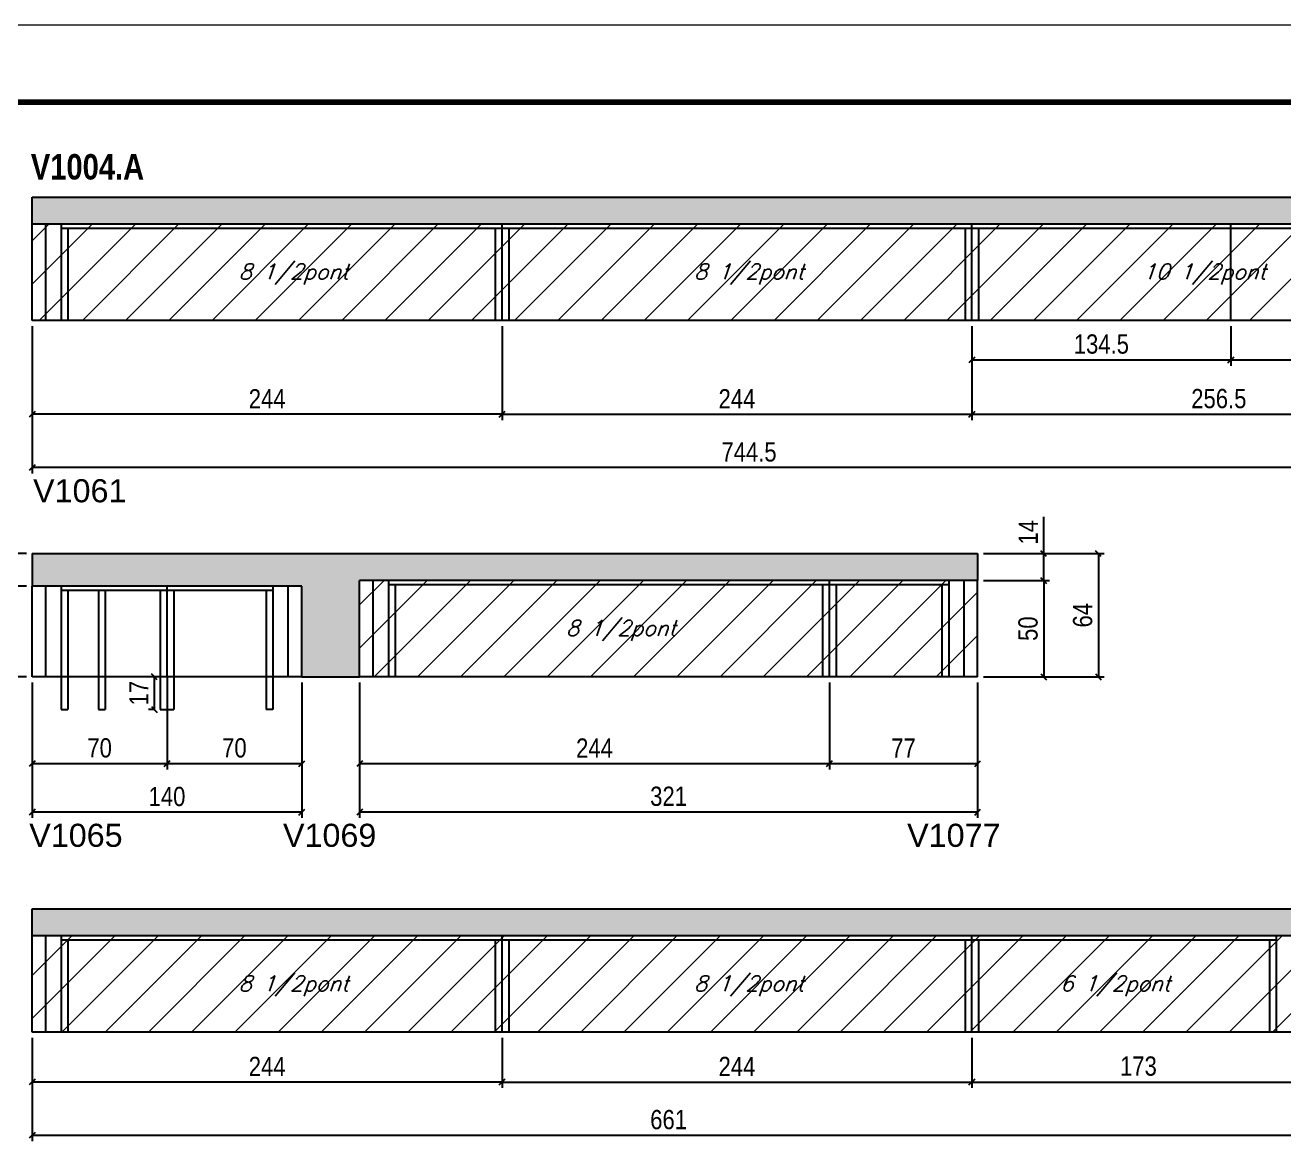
# Model space of a CAD drawing. Extents: x 3309 to 9563, y -2522 to 14608.
# Drawn here: x 6990 to 7644, y 12878 to 13459 of the extents above; entities that cross this region are included whole.
import ezdxf

# ---------------------------------------------------------------- set-up
doc = ezdxf.new("R2010")
doc.units = 0
doc.linetypes.add('DASHED', pattern=[0.75, 0.5, -0.25])
for name, color, linetype in [('5', 5, 'Continuous'), ('COTA', 241, 'Continuous'), ('NOMENCLATURA', 7, 'Continuous'), ('Painéis', 200, 'Continuous'), ('SARR_2.2x7', 40, 'Continuous'), ('SARR_3.5x7', 81, 'Continuous'), ('texto', 7, 'Continuous')]:
    doc.layers.add(name, color=color, linetype=linetype)
for name, color, linetype, lineweight in [('Folhas', 255, 'Continuous', 9), ('Hachura', 251, 'Continuous', 9), ('SARRAFO DE PRESSAO', 251, 'DASHED', 9)]:
    doc.layers.add(name, color=color, linetype=linetype, lineweight=lineweight)
doc.styles.add('COTA TECNICA', font='techl___.ttf', dxfattribs={"height": 10})
doc.styles.add('Romans', font='romans.shx')
doc.styles.get("Standard").update_dxf_attribs({"font": 'arial.ttf'})
doc.styles.add('TECNICA', font='techb___.ttf', dxfattribs={"height": 10})
doc.dimstyles.new('PAINEL', dxfattribs={"dimtxt": 10, "dimasz": 3, "dimexe": 3, "dimexo": 3, "dimgap": 3, "dimtad": 1, "dimdec": 1, "dimzin": 12, "dimdsep": 46, "dimtxsty": 'COTA TECNICA', "dimblk1": 'OBLIQUE', "dimblk2": 'OBLIQUE', "dimsah": 1, "dimcen": 0.9, "dimclrd": 4, "dimclre": 4, "dimclrt": 240, "dimadec": 1, "dimazin": 3, "dimtfac": 1, "dimtdec": 1, "dimtmove": 0, "dimatfit": 3, "dimfxl": 1, "dimtolj": 1, "dimtzin": 12, "dimarcsym": 0})

# ---------------------------------------------------------------- blocks, each defined once
blk = doc.blocks.new('9999999999')
at = {"layer": 'Folhas'}
blk.add_lwpolyline([(98138.98, 34190.21), (99623.98, 34190.21), (99623.98, 35240.21), (98138.98, 35240.21)], close=True, dxfattribs=at)
at = {"layer": 'Folhas', "color": 30, "const_width": 3}
blk.add_lwpolyline([(98213.98, 34230.21), (99583.98, 34230.21), (99583.98, 35200.21), (98213.98, 35200.21)], close=True, dxfattribs=at)
blk = doc.blocks.new('_Oblique')
at = {"color": 0, "linetype": 'ByBlock', "lineweight": -2}
blk.add_line((-0.5, -0.5), (0.5, 0.5), dxfattribs=at)
blk = doc.blocks.new('*D59')
at = {"layer": 'COTA', "color": 4, "linetype": 'ByBlock', "lineweight": -2, "transparency": 16777216}
for p, q in [((6993.69, 13302.9), (6993.69, 13254.09)), ((7237.69, 13302.9), (7237.69, 13254.09)), ((7237.69, 13257.09), (6993.69, 13257.09))]:
    blk.add_line(p, q, dxfattribs=at)
at = {"layer": 'Defpoints', "color": 0, "linetype": 'ByBlock', "transparency": 16777216}
for p in [(6993.69, 13305.9), (7237.69, 13305.9), (6993.69, 13257.09)]:
    blk.add_point(p, dxfattribs=at)
at = {"layer": 'COTA', "color": 4, "linetype": 'ByBlock', "lineweight": -2, "transparency": 16777216, "xscale": 3, "yscale": 3, "zscale": 3, "rotation": 180}
blk.add_blockref('_Oblique', (6993.69, 13257.09), dxfattribs=at)
at = {"layer": 'COTA', "color": 4, "linetype": 'ByBlock', "lineweight": -2, "transparency": 16777216, "xscale": 3, "yscale": 3, "zscale": 3}
blk.add_blockref('_Oblique', (7237.69, 13257.09), dxfattribs=at)
at = {"layer": 'COTA', "color": 240, "linetype": 'ByBlock', "transparency": 16777216, "insert": (7115.69, 13265.16), "char_height": 10, "attachment_point": 5, "style": 'COTA TECNICA'}
blk.add_mtext('\\A1;244', dxfattribs=at)
blk = doc.blocks.new('*D62')
at = {"layer": 'COTA', "color": 4, "linetype": 'ByBlock', "lineweight": -2, "transparency": 16777216}
for p, q in [((6993.69, 13302.9), (6993.69, 13226.38)), ((7738.19, 13302.9), (7738.19, 13226.38)), ((7738.19, 13229.38), (6993.69, 13229.38))]:
    blk.add_line(p, q, dxfattribs=at)
at = {"layer": 'Defpoints', "color": 0, "linetype": 'ByBlock', "transparency": 16777216}
for p in [(6993.69, 13305.9), (7738.19, 13305.9), (6993.69, 13229.38)]:
    blk.add_point(p, dxfattribs=at)
at = {"layer": 'COTA', "color": 4, "linetype": 'ByBlock', "lineweight": -2, "transparency": 16777216, "xscale": 3, "yscale": 3, "zscale": 3, "rotation": 180}
blk.add_blockref('_Oblique', (6993.69, 13229.38), dxfattribs=at)
at = {"layer": 'COTA', "color": 4, "linetype": 'ByBlock', "lineweight": -2, "transparency": 16777216, "xscale": 3, "yscale": 3, "zscale": 3}
blk.add_blockref('_Oblique', (7738.19, 13229.38), dxfattribs=at)
at = {"layer": 'COTA', "color": 240, "linetype": 'ByBlock', "transparency": 16777216, "insert": (7365.94, 13237.49), "char_height": 10, "attachment_point": 5, "style": 'COTA TECNICA'}
blk.add_mtext('\\A1;744.5', dxfattribs=at)
blk = doc.blocks.new('*D60')
at = {"layer": 'COTA', "color": 4, "lineweight": -2, "transparency": 16777216}
for p, q in [((7237.69, 13302.9), (7237.69, 13254.09)), ((7481.69, 13302.9), (7481.69, 13254.09)), ((7237.69, 13257.09), (7481.69, 13257.09))]:
    blk.add_line(p, q, dxfattribs=at)
at = {"layer": 'Defpoints', "color": 0, "transparency": 16777216}
for p in [(7237.69, 13305.9, 0), (7481.69, 13305.9, 0), (7481.69, 13257.09)]:
    blk.add_point(p, dxfattribs=at)
at = {"layer": 'COTA', "color": 4, "lineweight": -2, "transparency": 16777216, "xscale": 3, "yscale": 3, "zscale": 3, "rotation": 180}
blk.add_blockref('_Oblique', (7237.69, 13257.09), dxfattribs=at)
at = {"layer": 'COTA', "color": 4, "lineweight": -2, "transparency": 16777216, "xscale": 3, "yscale": 3, "zscale": 3}
blk.add_blockref('_Oblique', (7481.69, 13257.09), dxfattribs=at)
at = {"layer": 'COTA', "color": 240, "transparency": 16777216, "insert": (7359.69, 13265.16), "char_height": 10, "attachment_point": 5, "style": 'COTA TECNICA'}
blk.add_mtext('\\A1;244', dxfattribs=at)
blk = doc.blocks.new('*D63')
at = {"layer": 'COTA', "color": 4, "lineweight": -2, "transparency": 16777216}
for p, q in [((7481.69, 13302.9), (7481.69, 13254.09)), ((7738.19, 13302.9), (7738.19, 13254.09)), ((7481.69, 13257.09), (7738.19, 13257.09))]:
    blk.add_line(p, q, dxfattribs=at)
at = {"layer": 'Defpoints', "color": 0, "transparency": 16777216}
for p in [(7481.69, 13305.9, 0), (7738.19, 13305.9, 0), (7738.19, 13257.09)]:
    blk.add_point(p, dxfattribs=at)
at = {"layer": 'COTA', "color": 4, "lineweight": -2, "transparency": 16777216, "xscale": 3, "yscale": 3, "zscale": 3, "rotation": 180}
blk.add_blockref('_Oblique', (7481.69, 13257.09), dxfattribs=at)
at = {"layer": 'COTA', "color": 4, "lineweight": -2, "transparency": 16777216, "xscale": 3, "yscale": 3, "zscale": 3}
blk.add_blockref('_Oblique', (7738.19, 13257.09), dxfattribs=at)
at = {"layer": 'COTA', "color": 240, "transparency": 16777216, "insert": (7609.94, 13265.2), "char_height": 10, "attachment_point": 5, "style": 'COTA TECNICA'}
blk.add_mtext('\\A1;256.5', dxfattribs=at)
blk = doc.blocks.new('*D66')
at = {"layer": 'COTA', "color": 4, "lineweight": -2, "transparency": 16777216}
for p, q in [((7481.69, 13302.9), (7481.69, 13282.32)), ((7616.19, 13302.9), (7616.19, 13282.32)), ((7481.69, 13285.32), (7616.19, 13285.32))]:
    blk.add_line(p, q, dxfattribs=at)
at = {"layer": 'Defpoints', "color": 0, "transparency": 16777216}
for p in [(7481.69, 13305.9, 0), (7616.19, 13305.9, 0), (7616.19, 13285.32)]:
    blk.add_point(p, dxfattribs=at)
at = {"layer": 'COTA', "color": 4, "lineweight": -2, "transparency": 16777216, "xscale": 3, "yscale": 3, "zscale": 3, "rotation": 180}
blk.add_blockref('_Oblique', (7481.69, 13285.32), dxfattribs=at)
at = {"layer": 'COTA', "color": 4, "lineweight": -2, "transparency": 16777216, "xscale": 3, "yscale": 3, "zscale": 3}
blk.add_blockref('_Oblique', (7616.19, 13285.32), dxfattribs=at)
at = {"layer": 'COTA', "color": 240, "transparency": 16777216, "insert": (7548.94, 13293.54), "char_height": 10, "attachment_point": 5, "style": 'COTA TECNICA'}
blk.add_mtext('\\A1;134.5', dxfattribs=at)
blk = doc.blocks.new('*D67')
at = {"layer": 'COTA', "color": 4, "lineweight": -2, "transparency": 16777216}
for p, q in [((7616.19, 13302.9), (7616.19, 13282.32)), ((7738.19, 13302.9), (7738.19, 13282.32)), ((7616.19, 13285.32), (7738.19, 13285.32))]:
    blk.add_line(p, q, dxfattribs=at)
at = {"layer": 'Defpoints', "color": 0, "transparency": 16777216}
for p in [(7616.19, 13305.9, 0), (7738.19, 13305.9, 0), (7738.19, 13285.32)]:
    blk.add_point(p, dxfattribs=at)
at = {"layer": 'COTA', "color": 4, "lineweight": -2, "transparency": 16777216, "xscale": 3, "yscale": 3, "zscale": 3, "rotation": 180}
blk.add_blockref('_Oblique', (7616.19, 13285.32), dxfattribs=at)
at = {"layer": 'COTA', "color": 4, "lineweight": -2, "transparency": 16777216, "xscale": 3, "yscale": 3, "zscale": 3}
blk.add_blockref('_Oblique', (7738.19, 13285.32), dxfattribs=at)
at = {"layer": 'COTA', "color": 240, "transparency": 16777216, "insert": (7677.19, 13293.38), "char_height": 10, "attachment_point": 5, "style": 'COTA TECNICA'}
blk.add_mtext('\\A1;122', dxfattribs=at)
blk = doc.blocks.new('*D71')
at = {"layer": 'COTA', "color": 4, "linetype": 'ByBlock', "lineweight": -2, "transparency": 16777216}
for p, q in [((6993.69, 13117.71), (6993.69, 13047.36)), ((7133.69, 13117.71), (7133.69, 13047.36)), ((7133.69, 13050.36), (6993.69, 13050.36))]:
    blk.add_line(p, q, dxfattribs=at)
at = {"layer": 'Defpoints', "color": 0, "linetype": 'ByBlock', "transparency": 16777216}
for p in [(6993.69, 13120.71), (7133.69, 13120.71), (6993.69, 13050.36)]:
    blk.add_point(p, dxfattribs=at)
at = {"layer": 'COTA', "color": 4, "linetype": 'ByBlock', "lineweight": -2, "transparency": 16777216, "xscale": 3, "yscale": 3, "zscale": 3, "rotation": 180}
blk.add_blockref('_Oblique', (6993.69, 13050.36), dxfattribs=at)
at = {"layer": 'COTA', "color": 4, "linetype": 'ByBlock', "lineweight": -2, "transparency": 16777216, "xscale": 3, "yscale": 3, "zscale": 3}
blk.add_blockref('_Oblique', (7133.69, 13050.36), dxfattribs=at)
at = {"layer": 'COTA', "color": 240, "linetype": 'ByBlock', "transparency": 16777216, "insert": (7063.69, 13058.46), "char_height": 10, "attachment_point": 5, "style": 'COTA TECNICA'}
blk.add_mtext('\\A1;140', dxfattribs=at)
blk = doc.blocks.new('*D72')
at = {"layer": 'COTA', "color": 4, "lineweight": -2, "transparency": 16777216}
for p, q in [((6993.69, 13117.71), (6993.69, 13072.61)), ((7063.69, 13117.71), (7063.69, 13072.61)), ((6993.69, 13075.61), (7063.69, 13075.61))]:
    blk.add_line(p, q, dxfattribs=at)
at = {"layer": 'Defpoints', "color": 0, "transparency": 16777216}
for p in [(6993.69, 13120.71), (7063.69, 13120.71), (7063.69, 13075.61)]:
    blk.add_point(p, dxfattribs=at)
at = {"layer": 'COTA', "color": 4, "lineweight": -2, "transparency": 16777216, "xscale": 3, "yscale": 3, "zscale": 3, "rotation": 180}
blk.add_blockref('_Oblique', (6993.69, 13075.61), dxfattribs=at)
at = {"layer": 'COTA', "color": 4, "lineweight": -2, "transparency": 16777216, "xscale": 3, "yscale": 3, "zscale": 3}
blk.add_blockref('_Oblique', (7063.69, 13075.61), dxfattribs=at)
at = {"layer": 'COTA', "color": 240, "transparency": 16777216, "insert": (7028.69, 13083.71), "char_height": 10, "attachment_point": 5, "style": 'COTA TECNICA'}
blk.add_mtext('\\A1;70', dxfattribs=at)
blk = doc.blocks.new('*D73')
at = {"layer": 'COTA', "color": 4, "lineweight": -2, "transparency": 16777216}
for p, q in [((7063.69, 13117.71), (7063.69, 13072.61)), ((7133.69, 13117.71), (7133.69, 13072.61)), ((7063.69, 13075.61), (7133.69, 13075.61))]:
    blk.add_line(p, q, dxfattribs=at)
at = {"layer": 'Defpoints', "color": 0, "transparency": 16777216}
for p in [(7063.69, 13120.71), (7133.69, 13120.71), (7133.69, 13075.61)]:
    blk.add_point(p, dxfattribs=at)
at = {"layer": 'COTA', "color": 4, "lineweight": -2, "transparency": 16777216, "xscale": 3, "yscale": 3, "zscale": 3, "rotation": 180}
blk.add_blockref('_Oblique', (7063.69, 13075.61), dxfattribs=at)
at = {"layer": 'COTA', "color": 4, "lineweight": -2, "transparency": 16777216, "xscale": 3, "yscale": 3, "zscale": 3}
blk.add_blockref('_Oblique', (7133.69, 13075.61), dxfattribs=at)
at = {"layer": 'COTA', "color": 240, "transparency": 16777216, "insert": (7098.69, 13083.71), "char_height": 10, "attachment_point": 5, "style": 'COTA TECNICA'}
blk.add_mtext('\\A1;70', dxfattribs=at)
blk = doc.blocks.new('*D74')
at = {"layer": 'COTA', "color": 4, "linetype": 'ByBlock', "lineweight": -2, "transparency": 16777216}
for p, q in [((7163.69, 13117.71), (7163.69, 13047.36)), ((7484.65, 13117.71), (7484.65, 13047.36)), ((7484.65, 13050.36), (7163.69, 13050.36))]:
    blk.add_line(p, q, dxfattribs=at)
at = {"layer": 'Defpoints', "color": 0, "linetype": 'ByBlock', "transparency": 16777216}
for p in [(7163.69, 13120.71), (7484.65, 13120.71), (7163.69, 13050.36)]:
    blk.add_point(p, dxfattribs=at)
at = {"layer": 'COTA', "color": 4, "linetype": 'ByBlock', "lineweight": -2, "transparency": 16777216, "xscale": 3, "yscale": 3, "zscale": 3, "rotation": 180}
blk.add_blockref('_Oblique', (7163.69, 13050.36), dxfattribs=at)
at = {"layer": 'COTA', "color": 4, "linetype": 'ByBlock', "lineweight": -2, "transparency": 16777216, "xscale": 3, "yscale": 3, "zscale": 3}
blk.add_blockref('_Oblique', (7484.65, 13050.36), dxfattribs=at)
at = {"layer": 'COTA', "color": 240, "linetype": 'ByBlock', "transparency": 16777216, "insert": (7324.17, 13058.58), "char_height": 10, "attachment_point": 5, "style": 'COTA TECNICA'}
blk.add_mtext('\\A1;321', dxfattribs=at)
blk = doc.blocks.new('*D75')
at = {"layer": 'COTA', "color": 4, "lineweight": -2, "transparency": 16777216}
for p, q in [((7163.69, 13117.71), (7163.69, 13072.61)), ((7407.69, 13117.71), (7407.69, 13072.61)), ((7163.69, 13075.61), (7407.69, 13075.61))]:
    blk.add_line(p, q, dxfattribs=at)
at = {"layer": 'Defpoints', "color": 0, "transparency": 16777216}
for p in [(7163.69, 13120.71), (7407.69, 13120.71), (7407.69, 13075.61)]:
    blk.add_point(p, dxfattribs=at)
at = {"layer": 'COTA', "color": 4, "lineweight": -2, "transparency": 16777216, "xscale": 3, "yscale": 3, "zscale": 3, "rotation": 180}
blk.add_blockref('_Oblique', (7163.69, 13075.61), dxfattribs=at)
at = {"layer": 'COTA', "color": 4, "lineweight": -2, "transparency": 16777216, "xscale": 3, "yscale": 3, "zscale": 3}
blk.add_blockref('_Oblique', (7407.69, 13075.61), dxfattribs=at)
at = {"layer": 'COTA', "color": 240, "transparency": 16777216, "insert": (7285.69, 13083.68), "char_height": 10, "attachment_point": 5, "style": 'COTA TECNICA'}
blk.add_mtext('\\A1;244', dxfattribs=at)
blk = doc.blocks.new('*D76')
at = {"layer": 'COTA', "color": 4, "lineweight": -2, "transparency": 16777216}
for p, q in [((7407.69, 13117.71), (7407.69, 13072.61)), ((7484.65, 13117.71), (7484.65, 13072.61)), ((7407.69, 13075.61), (7484.65, 13075.61))]:
    blk.add_line(p, q, dxfattribs=at)
at = {"layer": 'Defpoints', "color": 0, "transparency": 16777216}
for p in [(7407.69, 13120.71), (7484.65, 13120.71), (7484.65, 13075.61)]:
    blk.add_point(p, dxfattribs=at)
at = {"layer": 'COTA', "color": 4, "lineweight": -2, "transparency": 16777216, "xscale": 3, "yscale": 3, "zscale": 3, "rotation": 180}
blk.add_blockref('_Oblique', (7407.69, 13075.61), dxfattribs=at)
at = {"layer": 'COTA', "color": 4, "lineweight": -2, "transparency": 16777216, "xscale": 3, "yscale": 3, "zscale": 3}
blk.add_blockref('_Oblique', (7484.65, 13075.61), dxfattribs=at)
at = {"layer": 'COTA', "color": 240, "transparency": 16777216, "insert": (7446.17, 13083.68), "char_height": 10, "attachment_point": 5, "style": 'COTA TECNICA'}
blk.add_mtext('\\A1;77', dxfattribs=at)
blk = doc.blocks.new('*D68')
at = {"layer": 'COTA', "color": 4, "lineweight": -2, "transparency": 16777216}
for p, q in [((7487.65, 13184.71), (7550.37, 13184.71)), ((7547.37, 13184.71), (7547.37, 13120.71)), ((7487.65, 13120.71), (7550.37, 13120.71))]:
    blk.add_line(p, q, dxfattribs=at)
at = {"layer": 'Defpoints', "color": 0, "transparency": 16777216}
for p in [(7484.65, 13184.71, 0), (7484.65, 13120.71, 0), (7547.37, 13120.71)]:
    blk.add_point(p, dxfattribs=at)
at = {"layer": 'COTA', "color": 4, "lineweight": -2, "transparency": 16777216, "xscale": 3, "yscale": 3, "zscale": 3}
for p, rotation in [((7547.37, 13184.71), 90), ((7547.37, 13120.71), 270)]:
    blk.add_blockref('_Oblique', p, dxfattribs=dict(at, rotation=rotation))
at = {"layer": 'COTA', "color": 240, "transparency": 16777216, "insert": (7539.27, 13152.71), "char_height": 10, "attachment_point": 5, "rotation": 90, "style": 'COTA TECNICA'}
blk.add_mtext('\\A1;64', dxfattribs=at)
blk = doc.blocks.new('*D69')
at = {"layer": 'COTA', "color": 4, "lineweight": -2, "transparency": 16777216}
for p, q in [((7487.65, 13170.71), (7522.01, 13170.71)), ((7519.01, 13170.71), (7519.01, 13120.71)), ((7487.65, 13120.71), (7522.01, 13120.71))]:
    blk.add_line(p, q, dxfattribs=at)
at = {"layer": 'Defpoints', "color": 0, "transparency": 16777216}
for p in [(7484.65, 13170.71, 0), (7484.65, 13120.71, 0), (7519.01, 13120.71)]:
    blk.add_point(p, dxfattribs=at)
at = {"layer": 'COTA', "color": 4, "lineweight": -2, "transparency": 16777216, "xscale": 3, "yscale": 3, "zscale": 3}
for p, rotation in [((7519.01, 13170.71), 90), ((7519.01, 13120.71), 270)]:
    blk.add_blockref('_Oblique', p, dxfattribs=dict(at, rotation=rotation))
at = {"layer": 'COTA', "color": 240, "transparency": 16777216, "insert": (7510.9, 13145.71), "char_height": 10, "attachment_point": 5, "rotation": 90, "style": 'COTA TECNICA'}
blk.add_mtext('\\A1;50', dxfattribs=at)
blk = doc.blocks.new('*D70')
at = {"layer": 'COTA', "color": 4, "lineweight": -2, "transparency": 16777216}
for p, q in [((7519.01, 13184.71), (7519.01, 13203.83)), ((7487.65, 13184.71), (7522.01, 13184.71)), ((7519.01, 13170.71), (7519.01, 13184.71)), ((7487.65, 13170.71), (7522.01, 13170.71))]:
    blk.add_line(p, q, dxfattribs=at)
at = {"layer": 'Defpoints', "color": 0, "transparency": 16777216}
for p in [(7484.65, 13184.71, 0), (7519.01, 13184.71), (7484.65, 13170.71, 0)]:
    blk.add_point(p, dxfattribs=at)
at = {"layer": 'COTA', "color": 4, "lineweight": -2, "transparency": 16777216, "xscale": 3, "yscale": 3, "zscale": 3}
for p, rotation in [((7519.01, 13184.71), 90), ((7519.01, 13170.71), 270)]:
    blk.add_blockref('_Oblique', p, dxfattribs=dict(at, rotation=rotation))
at = {"layer": 'COTA', "color": 240, "transparency": 16777216, "insert": (7510.94, 13195.77), "char_height": 10, "attachment_point": 5, "rotation": 90, "style": 'COTA TECNICA'}
blk.add_mtext('\\A1;14', dxfattribs=at)
blk = doc.blocks.new('*D77')
at = {"layer": 'COTA', "color": 4, "lineweight": -2, "transparency": 16777216}
for p, q in [((6990.69, 13167.71), (6977.95, 13167.71)), ((6980.95, 13167.71), (6980.95, 13120.71)), ((6990.69, 13120.71), (6977.95, 13120.71))]:
    blk.add_line(p, q, dxfattribs=at)
at = {"layer": 'Defpoints', "color": 0, "transparency": 16777216}
for p in [(6993.69, 13167.71, 0), (6980.95, 13120.71), (6993.69, 13120.71, 0)]:
    blk.add_point(p, dxfattribs=at)
at = {"layer": 'COTA', "color": 4, "lineweight": -2, "transparency": 16777216, "xscale": 3, "yscale": 3, "zscale": 3}
for p, rotation in [((6980.95, 13167.71), 90), ((6980.95, 13120.71), 270)]:
    blk.add_blockref('_Oblique', p, dxfattribs=dict(at, rotation=rotation))
at = {"layer": 'COTA', "color": 240, "transparency": 16777216, "insert": (6972.88, 13144.21), "char_height": 10, "attachment_point": 5, "rotation": 90, "style": 'COTA TECNICA'}
blk.add_mtext('\\A1;47', dxfattribs=at)
blk = doc.blocks.new('*D78')
at = {"layer": 'COTA', "color": 4, "lineweight": -2, "transparency": 16777216}
for p, q in [((6990.69, 13184.71), (6977.95, 13184.71)), ((6980.95, 13167.71), (6980.95, 13184.71)), ((6990.69, 13167.71), (6977.95, 13167.71))]:
    blk.add_line(p, q, dxfattribs=at)
at = {"layer": 'Defpoints', "color": 0, "transparency": 16777216}
for p in [(6980.95, 13184.71), (6993.69, 13184.71, 0), (6993.69, 13167.71, 0)]:
    blk.add_point(p, dxfattribs=at)
at = {"layer": 'COTA', "color": 4, "lineweight": -2, "transparency": 16777216, "xscale": 3, "yscale": 3, "zscale": 3}
for p, rotation in [((6980.95, 13184.71), 90), ((6980.95, 13167.71), 270)]:
    blk.add_blockref('_Oblique', p, dxfattribs=dict(at, rotation=rotation))
at = {"layer": 'COTA', "color": 240, "transparency": 16777216, "insert": (6972.88, 13176.21), "char_height": 10, "attachment_point": 5, "rotation": 90, "style": 'COTA TECNICA'}
blk.add_mtext('\\A1;17', dxfattribs=at)
blk = doc.blocks.new('*D79')
at = {"layer": 'COTA', "color": 4, "linetype": 'ByBlock', "lineweight": -2, "transparency": 16777216}
for p, q in [((6993.69, 12933.08), (6993.69, 12907.16)), ((7237.69, 12933.08), (7237.69, 12907.16)), ((7237.69, 12910.16), (6993.69, 12910.16))]:
    blk.add_line(p, q, dxfattribs=at)
at = {"layer": 'Defpoints', "color": 0, "linetype": 'ByBlock', "transparency": 16777216}
for p in [(6993.69, 12936.08), (7237.69, 12936.08), (6993.69, 12910.16)]:
    blk.add_point(p, dxfattribs=at)
at = {"layer": 'COTA', "color": 4, "linetype": 'ByBlock', "lineweight": -2, "transparency": 16777216, "xscale": 3, "yscale": 3, "zscale": 3, "rotation": 180}
blk.add_blockref('_Oblique', (6993.69, 12910.16), dxfattribs=at)
at = {"layer": 'COTA', "color": 4, "linetype": 'ByBlock', "lineweight": -2, "transparency": 16777216, "xscale": 3, "yscale": 3, "zscale": 3}
blk.add_blockref('_Oblique', (7237.69, 12910.16), dxfattribs=at)
at = {"layer": 'COTA', "color": 240, "linetype": 'ByBlock', "transparency": 16777216, "insert": (7115.69, 12918.24), "char_height": 10, "attachment_point": 5, "style": 'COTA TECNICA'}
blk.add_mtext('\\A1;244', dxfattribs=at)
blk = doc.blocks.new('*D82')
at = {"layer": 'COTA', "color": 4, "linetype": 'ByBlock', "lineweight": -2, "transparency": 16777216}
for p, q in [((6993.69, 12933.08), (6993.69, 12879.45)), ((7654.69, 12933.08), (7654.69, 12879.45)), ((7654.69, 12882.45), (6993.69, 12882.45))]:
    blk.add_line(p, q, dxfattribs=at)
at = {"layer": 'Defpoints', "color": 0, "linetype": 'ByBlock', "transparency": 16777216}
for p in [(6993.69, 12936.08), (7654.69, 12936.08), (6993.69, 12882.45)]:
    blk.add_point(p, dxfattribs=at)
at = {"layer": 'COTA', "color": 4, "linetype": 'ByBlock', "lineweight": -2, "transparency": 16777216, "xscale": 3, "yscale": 3, "zscale": 3, "rotation": 180}
blk.add_blockref('_Oblique', (6993.69, 12882.45), dxfattribs=at)
at = {"layer": 'COTA', "color": 4, "linetype": 'ByBlock', "lineweight": -2, "transparency": 16777216, "xscale": 3, "yscale": 3, "zscale": 3}
blk.add_blockref('_Oblique', (7654.69, 12882.45), dxfattribs=at)
at = {"layer": 'COTA', "color": 240, "linetype": 'ByBlock', "transparency": 16777216, "insert": (7324.19, 12890.56), "char_height": 10, "attachment_point": 5, "style": 'COTA TECNICA'}
blk.add_mtext('\\A1;661', dxfattribs=at)
blk = doc.blocks.new('*D80')
at = {"layer": 'COTA', "color": 4, "lineweight": -2, "transparency": 16777216}
for p, q in [((7237.69, 12933.08), (7237.69, 12907.16)), ((7481.69, 12933.08), (7481.69, 12907.16)), ((7237.69, 12910.16), (7481.69, 12910.16))]:
    blk.add_line(p, q, dxfattribs=at)
at = {"layer": 'Defpoints', "color": 0, "transparency": 16777216}
for p in [(7237.69, 12936.08, 0), (7481.69, 12936.08, 0), (7481.69, 12910.16)]:
    blk.add_point(p, dxfattribs=at)
at = {"layer": 'COTA', "color": 4, "lineweight": -2, "transparency": 16777216, "xscale": 3, "yscale": 3, "zscale": 3, "rotation": 180}
blk.add_blockref('_Oblique', (7237.69, 12910.16), dxfattribs=at)
at = {"layer": 'COTA', "color": 4, "lineweight": -2, "transparency": 16777216, "xscale": 3, "yscale": 3, "zscale": 3}
blk.add_blockref('_Oblique', (7481.69, 12910.16), dxfattribs=at)
at = {"layer": 'COTA', "color": 240, "transparency": 16777216, "insert": (7359.69, 12918.24), "char_height": 10, "attachment_point": 5, "style": 'COTA TECNICA'}
blk.add_mtext('\\A1;244', dxfattribs=at)
blk = doc.blocks.new('*D83')
at = {"layer": 'COTA', "color": 4, "lineweight": -2, "transparency": 16777216}
for p, q in [((7481.69, 12933.08), (7481.69, 12907.16)), ((7654.69, 12933.08), (7654.69, 12907.16)), ((7481.69, 12910.16), (7654.69, 12910.16))]:
    blk.add_line(p, q, dxfattribs=at)
at = {"layer": 'Defpoints', "color": 0, "transparency": 16777216}
for p in [(7481.69, 12936.08, 0), (7654.69, 12936.08, 0), (7654.69, 12910.16)]:
    blk.add_point(p, dxfattribs=at)
at = {"layer": 'COTA', "color": 4, "lineweight": -2, "transparency": 16777216, "xscale": 3, "yscale": 3, "zscale": 3, "rotation": 180}
blk.add_blockref('_Oblique', (7481.69, 12910.16), dxfattribs=at)
at = {"layer": 'COTA', "color": 4, "lineweight": -2, "transparency": 16777216, "xscale": 3, "yscale": 3, "zscale": 3}
blk.add_blockref('_Oblique', (7654.69, 12910.16), dxfattribs=at)
at = {"layer": 'COTA', "color": 240, "transparency": 16777216, "insert": (7568.19, 12918.38), "char_height": 10, "attachment_point": 5, "style": 'COTA TECNICA'}
blk.add_mtext('\\A1;173', dxfattribs=at)
blk = doc.blocks.new('*D1401')
at = {"layer": 'COTA', "color": 4, "lineweight": -2, "transparency": 16777216}
for p, q in [((7057.19, 13120.71), (7054.12, 13120.71)), ((7057.12, 13103.71), (7057.12, 13120.71)), ((7057.19, 13103.71), (7054.12, 13103.71))]:
    blk.add_line(p, q, dxfattribs=at)
at = {"layer": 'Defpoints', "color": 0, "transparency": 16777216}
for p in [(7057.12, 13120.71), (7060.19, 13120.71, 0), (7060.19, 13103.71, 0)]:
    blk.add_point(p, dxfattribs=at)
at = {"layer": 'COTA', "color": 4, "lineweight": -2, "transparency": 16777216, "xscale": 3, "yscale": 3, "zscale": 3}
for p, rotation in [((7057.12, 13120.71), 90), ((7057.12, 13103.71), 270)]:
    blk.add_blockref('_Oblique', p, dxfattribs=dict(at, rotation=rotation))
at = {"layer": 'COTA', "color": 240, "transparency": 16777216, "insert": (7049.04, 13112.21), "char_height": 10, "attachment_point": 5, "rotation": 90, "style": 'COTA TECNICA'}
blk.add_mtext('\\A1;17', dxfattribs=at)

msp = doc.modelspace()

# ---------------------------------------------------------------- hatches: boundary and pattern name
at = {"layer": 'COTA'}
h = msp.add_hatch(dxfattribs=at)
h.set_pattern_fill('AR-CONC', color=256, scale=0.03)
h.set_pattern_definition([(50, (66.9506, 93.8925), (5.4655401, -0.4781726), [0.5715, -6.2865]), (355, (66.9506, 93.8925), (-1.0573026, 5.7317054), [0.4572, -5.0292175]), (100.451445, (67.406, 93.8527), (4.4082374, 5.2535326), [0.4857003, -5.3427073]), (46.1842, (66.9506, 95.4165), (8.1323712, -1.2612698), [0.85725, -9.42975]), (96.63556, (67.628, 95.3114), (7.122124, 7.4227837), [0.7285507, -8.0140682]), (351.18415, (66.951, 95.4165), (7.122124, 7.4227837), [0.685799, -7.543792]), (21, (67.7126, 95.0355), (4.5484317, -3.067956), [0.5715, -6.2865]), (326, (67.7126, 95.0355), (1.8540609, 5.525639), [0.4572, -5.0292]), (71.451445, (68.0916, 94.78), (6.4024926, 2.457683), [0.4857003, -5.3426981]), (37.5, (66.9506, 93.8925), (0.0926581, 2.53665117), [0, -4.96824, 0, -5.1054, 0, -5.04825]), (7.5, (66.9506, 93.8925), (2.00458988, 3.00541724), [0, -2.91084, 0, -4.85394, 0, -1.92405]), (327.5, (65.2514, 93.8925), (4.06771786, -0.17186232), [0, -1.905, 0, -5.9436, 0, -7.8867]), (317.5, (64.4894, 93.8925), (4.44387544, 0.7627947), [0, -2.4765, 0, -3.94716, 0, -5.6007])])
h.paths.add_polyline_path([(6993.69, 13369.9), (6993.69, 13355.9), (7738.19, 13355.9), (7738.19, 13369.9)])
h = msp.add_hatch(dxfattribs=at)
h.set_pattern_fill('AR-CONC', color=256, scale=0.03)
h.set_pattern_definition([(50, (1698.3845, 169.4124), (5.46554, -0.4781726), [0.5715, -6.2865]), (355, (1698.3845, 169.4124), (-1.0573026, 5.7317054), [0.4572, -5.0292175]), (100.451445, (1698.84, 169.3725), (4.4082374, 5.2535326), [0.4857003, -5.3427073]), (46.1842, (1698.3845, 170.9364), (8.1323712, -1.2612698), [0.85725, -9.42975]), (96.63556, (1699.062, 170.831), (7.122124, 7.4227837), [0.7285507, -8.0140682]), (351.18415, (1698.3845, 170.936), (7.122124, 7.4227837), [0.685799, -7.543792]), (21, (1699.1465, 170.5554), (4.5484317, -3.067956), [0.5715, -6.2865]), (326, (1699.1465, 170.5554), (1.8540609, 5.525639), [0.4572, -5.0292]), (71.451445, (1699.5256, 170.2997), (6.4024926, 2.457683), [0.4857003, -5.3426981]), (37.5, (1698.3845, 169.4124), (0.0926581, 2.53665117), [0, -4.96824, 0, -5.1054, 0, -5.04825]), (7.5, (1698.3845, 169.4124), (2.0045899, 3.00541724), [0, -2.91084, 0, -4.85394, 0, -1.92405]), (327.5, (1696.6853, 169.4124), (4.06771786, -0.17186232), [0, -1.905, 0, -5.9436, 0, -7.8867]), (317.5, (1695.9233, 169.4124), (4.4438754, 0.7627947), [0, -2.4765, 0, -3.94716, 0, -5.6007])])
h.paths.add_polyline_path([(7163.69, 13170.71), (7484.65, 13170.71), (7484.65, 13184.71), (6993.69, 13184.71), (6993.69, 13167.71), (7133.69, 13167.71), (7133.69, 13120.71), (7163.69, 13120.71)])
h = msp.add_hatch(dxfattribs=at)
h.set_pattern_fill('AR-CONC', color=256, scale=0.03)
h.set_pattern_definition([(50, (66.9506, -275.9285), (5.4655401, -0.4781726), [0.5715, -6.2865]), (355, (66.9506, -275.9285), (-1.0573026, 5.7317054), [0.4572, -5.0292175]), (100.451445, (67.406, -275.9683), (4.4082374, 5.2535326), [0.4857003, -5.3427073]), (46.1842, (66.9506, -274.4045), (8.1323712, -1.2612698), [0.85725, -9.42975]), (96.63556, (67.628, -274.5096), (7.122124, 7.4227837), [0.7285507, -8.0140682]), (351.18415, (66.951, -274.4045), (7.122124, 7.4227837), [0.685799, -7.543792]), (21, (67.7126, -274.7855), (4.5484317, -3.067956), [0.5715, -6.2865]), (326, (67.7126, -274.7855), (1.8540609, 5.525639), [0.4572, -5.0292]), (71.451445, (68.0916, -275.041), (6.4024926, 2.457683), [0.4857003, -5.3426981]), (37.5, (66.9506, -275.9285), (0.0926581, 2.53665117), [0, -4.96824, 0, -5.1054, 0, -5.04825]), (7.5, (66.9506, -275.9285), (2.00458988, 3.00541724), [0, -2.91084, 0, -4.85394, 0, -1.92405]), (327.5, (65.2514, -275.9285), (4.06771786, -0.17186232), [0, -1.905, 0, -5.9436, 0, -7.8867]), (317.5, (64.4894, -275.9285), (4.44387544, 0.7627947), [0, -2.4765, 0, -3.94716, 0, -5.6007])])
h.paths.add_polyline_path([(7654.69, 12986.08), (7654.69, 13000.08), (6993.69, 13000.08), (6993.69, 12986.08)])
at = {"layer": 'Hachura'}
h = msp.add_hatch(dxfattribs=at)
h.set_pattern_fill('ANSI31', color=256, scale=5)
h.paths.add_polyline_path([(7237.69, 13355.9), (6993.69, 13355.9), (6993.69, 13305.9), (7237.69, 13305.9)])
h.paths.add_polyline_path([(7481.69, 13355.9), (7237.69, 13355.9), (7237.69, 13305.9), (7481.69, 13305.9)])
h.paths.add_polyline_path([(7616.19, 13355.9), (7481.69, 13355.9), (7481.69, 13305.9), (7616.19, 13305.9)])
h.paths.add_polyline_path([(7738.19, 13355.9), (7616.19, 13355.9), (7616.19, 13305.9), (7738.19, 13305.9)])
h = msp.add_hatch(dxfattribs=at)
h.set_pattern_fill('ANSI31', color=256, scale=5)
h.paths.add_polyline_path([(7407.69, 13170.71), (7163.69, 13170.71), (7163.69, 13120.71), (7407.69, 13120.71)])
h.paths.add_polyline_path([(7484.65, 13170.71), (7407.69, 13170.71), (7407.69, 13120.71), (7484.65, 13120.71)])
h = msp.add_hatch(dxfattribs=at)
h.set_pattern_fill('ANSI31', color=256, scale=5)
h.paths.add_polyline_path([(7237.69, 12986.08), (6993.69, 12986.08), (6993.69, 12936.08), (7237.69, 12936.08)])
h.paths.add_polyline_path([(7481.69, 12986.08), (7237.69, 12986.08), (7237.69, 12936.08), (7481.69, 12936.08)])
h.paths.add_polyline_path([(7654.69, 12986.08), (7481.69, 12986.08), (7481.69, 12936.08), (7654.69, 12936.08)])

# ---------------------------------------------------------------- linework, layer by layer
at = {"layer": 'COTA'}
for p, q in [((6993.69, 13355.9, 0), (6993.69, 13369.9, 0)), ((6993.69, 13369.9, 0), (7738.19, 13369.9, 0)), ((6993.69, 13184.71, 0), (6993.69, 13167.71, 0)), ((6993.69, 13184.71, 0), (7484.65, 13184.71, 0)), ((7484.65, 13184.71, 0), (7484.65, 13170.71, 0)), ((7063.69, 13120.71, 0), (7063.69, 13103.71, 0)), ((7133.69, 13120.71, 0), (7163.69, 13120.71, 0)), ((7008.69, 13103.71, 0), (7012.19, 13103.71, 0)), ((7028.06, 13103.71, 0), (7031.56, 13103.71, 0)), ((7060.19, 13103.71, 0), (7067.19, 13103.71, 0)), ((7118.69, 13103.71, 0), (7115.19, 13103.71, 0)), ((6993.69, 12986.08, 0), (6993.69, 13000.08, 0)), ((6993.69, 13000.08, 0), (7654.69, 13000.08, 0))]:
    msp.add_line(p, q, dxfattribs=at)
at = {"layer": 'Painéis', "linetype": 'ByBlock'}
for p, q in [((7738.19, 13355.9, 0), (6993.69, 13355.9, 0)), ((6993.69, 13305.9, 0), (6993.69, 13355.9, 0)), ((7237.69, 13305.9, 0), (7237.69, 13355.9, 0)), ((7481.69, 13305.9, 0), (7481.69, 13355.9, 0)), ((7616.19, 13305.9, 0), (7616.19, 13355.9, 0)), ((7738.19, 13305.9, 0), (6993.69, 13305.9, 0)), ((7133.69, 13167.71, 0), (6993.69, 13167.71, 0)), ((6993.69, 13120.71, 0), (6993.69, 13167.71, 0)), ((7063.69, 13120.71, 0), (7063.69, 13167.71, 0)), ((7133.69, 13120.71, 0), (7133.69, 13167.71, 0)), ((7484.65, 13170.71, 0), (7163.69, 13170.71, 0)), ((7163.69, 13120.71, 0), (7163.69, 13170.71, 0)), ((7407.69, 13120.71, 0), (7407.69, 13170.71, 0)), ((7484.65, 13120.71, 0), (7484.65, 13170.71, 0)), ((7133.69, 13120.71, 0), (6993.69, 13120.71, 0)), ((7484.65, 13120.71, 0), (7163.69, 13120.71, 0)), ((7654.69, 12986.08, 0), (6993.69, 12986.08, 0)), ((6993.69, 12936.08, 0), (6993.69, 12986.08, 0)), ((7237.69, 12936.08, 0), (7237.69, 12986.08, 0)), ((7481.69, 12936.08, 0), (7481.69, 12986.08, 0)), ((7654.69, 12936.08, 0), (6993.69, 12936.08, 0))]:
    msp.add_line(p, q, dxfattribs=at)
at = {"layer": 'SARR_2.2x7', "linetype": 'Continuous'}
for p, q in [((7000.69, 13305.9, 0), (7000.69, 13355.9, 0)), ((7237.69, 13353.7, 0), (7008.69, 13353.7, 0)), ((7481.69, 13353.7, 0), (7237.69, 13353.7, 0)), ((7723.19, 13353.7, 0), (7481.69, 13353.7, 0)), ((7000.69, 13120.71, 0), (7000.69, 13167.71, 0)), ((7063.69, 13165.51, 0), (7008.69, 13165.51, 0)), ((7118.69, 13165.51, 0), (7063.69, 13165.51, 0)), ((7126.69, 13120.71, 0), (7126.69, 13167.71, 0)), ((7170.69, 13120.71, 0), (7170.69, 13170.71, 0)), ((7407.69, 13168.51, 0), (7178.69, 13168.51, 0)), ((7469.65, 13168.51, 0), (7407.69, 13168.51, 0)), ((7477.65, 13120.71, 0), (7477.65, 13170.71, 0)), ((7000.69, 12936.08, 0), (7000.69, 12986.08, 0)), ((7237.69, 12983.88, 0), (7008.69, 12983.88, 0)), ((7481.69, 12983.88, 0), (7237.69, 12983.88, 0)), ((7639.69, 12983.88, 0), (7481.69, 12983.88, 0))]:
    msp.add_line(p, q, dxfattribs=at)
at = {"layer": 'SARR_3.5x7'}
for p, q in [((7008.69, 13355.9, 0), (7008.69, 13305.9, 0)), ((7012.19, 13353.7, 0), (7012.19, 13305.9, 0)), ((7234.19, 13353.7, 0), (7234.19, 13305.9, 0)), ((7241.19, 13353.7, 0), (7241.19, 13305.9, 0)), ((7478.19, 13353.7, 0), (7478.19, 13305.9, 0)), ((7485.19, 13353.7, 0), (7485.19, 13305.9, 0)), ((7008.69, 13167.71, 0), (7008.69, 13103.71, 0)), ((7012.19, 13165.51, 0), (7012.19, 13103.71, 0)), ((7028.06, 13165.51, 0), (7028.06, 13103.71, 0)), ((7031.56, 13165.51, 0), (7031.56, 13103.71, 0)), ((7060.19, 13165.51, 0), (7060.19, 13103.71, 0)), ((7067.19, 13165.51, 0), (7067.19, 13103.71, 0)), ((7115.19, 13165.51, 0), (7115.19, 13103.71, 0)), ((7118.69, 13167.71, 0), (7118.69, 13103.71, 0)), ((7178.69, 13170.71, 0), (7178.69, 13120.71, 0)), ((7182.19, 13168.51, 0), (7182.19, 13120.71, 0)), ((7404.19, 13168.51, 0), (7404.19, 13120.71, 0)), ((7411.19, 13168.51, 0), (7411.19, 13120.71, 0)), ((7466.15, 13168.51, 0), (7466.15, 13120.71, 0)), ((7469.65, 13170.71, 0), (7469.65, 13120.71, 0)), ((7008.69, 12986.08, 0), (7008.69, 12936.08, 0)), ((7012.19, 12983.88, 0), (7012.19, 12936.08, 0)), ((7234.19, 12983.88, 0), (7234.19, 12936.08, 0)), ((7241.19, 12983.88, 0), (7241.19, 12936.08, 0)), ((7478.19, 12983.88, 0), (7478.19, 12936.08, 0)), ((7485.19, 12983.88, 0), (7485.19, 12936.08, 0)), ((7636.19, 12983.88, 0), (7636.19, 12936.08, 0)), ((7639.69, 12986.08, 0), (7639.69, 12936.08, 0))]:
    msp.add_line(p, q, dxfattribs=at)

# ---------------------------------------------------------------- block references
at = {"layer": 'SARRAFO DE PRESSAO', "color": 6, "linetype": 'ByBlock'}
msp.add_blockref('9999999999', (-91646.11, -21780.92), dxfattribs=at)

# ---------------------------------------------------------------- texts
at = {"layer": '5', "linetype": 'Continuous'}
for s, rotation, p in [('V1061', 0.00004, (6994.14, 13211.37, 0)), ('V1065', 359.99996, (6992.16, 13032.35, 0)), ('V1069', 359.99996, (7123.93, 13032.35, 0)), ('V1077', 359.99996, (7448.07, 13032.35, 0))]:
    msp.add_text(s, height=12, rotation=rotation, dxfattribs=at).set_placement(p)
at = {"layer": 'NOMENCLATURA', "style": 'TECNICA'}
msp.add_text('V1004.A', height=13.2, dxfattribs=at).set_placement((6992.97, 13379.09, 0))
at = {"layer": 'texto', "color": 2, "char_height": 8, "attachment_point": 5, "style": 'Romans'}
for s, insert in [('{\\Q19;\\C256;8 1/2pont}', (7129.44, 13329.9, 0)), ('{\\Q19;\\C256;8 1/2pont}', (7365.94, 13329.9, 0)), ('{\\Q19;\\C256;10 1/2pont}', (7602.44, 13329.9, 0)), ('{\\Q19;\\C256;8 1/2pont}', (7299.44, 13144.71, 0)), ('{\\Q19;\\C256;8 1/2pont}', (7129.44, 12960.08, 0)), ('{\\Q19;\\C256;8 1/2pont}', (7365.94, 12960.08, 0)), ('{\\Q19;\\C256;6 1/2pont}', (7556.19, 12960.08, 0))]:
    msp.add_mtext(s, dxfattribs=dict(at, insert=insert))

# ---------------------------------------------------------------- dimensions: what is measured, and where the dimension line sits
at = {"layer": 'COTA', "linetype": 'ByBlock'}
for base, p1, p2, picture, middle in [((6993.69, 13257.09, 0), (7237.69, 13305.9, 0), (6993.69, 13305.9, 0), '*D59', (7115.69, 13265.16, 0)), ((6993.69, 12910.16, 0), (7237.69, 12936.08, 0), (6993.69, 12936.08, 0), '*D79', (7115.69, 12918.24, 0))]:
    dim = msp.add_linear_dim(base=base, p1=p1, p2=p2, angle=180, dimstyle='PAINEL', override={"dimtmove": 1}, dxfattribs=at)
    dim.commit()
    dim.dimension.update_dxf_attribs({"geometry": picture, "text_midpoint": middle})
for base, p1, p2, picture, middle in [((6993.69, 13229.38, 0), (7738.19, 13305.9, 0), (6993.69, 13305.9, 0), '*D62', (7365.94, 13237.49, 0)), ((6993.69, 13050.36, 0), (7133.69, 13120.71, 0), (6993.69, 13120.71, 0), '*D71', (7063.69, 13058.46, 0)), ((7163.69, 13050.36, 0), (7484.65, 13120.71, 0), (7163.69, 13120.71, 0), '*D74', (7324.17, 13058.58, 0)), ((6993.69, 12882.45, 0), (7654.69, 12936.08, 0), (6993.69, 12936.08, 0), '*D82', (7324.19, 12890.56, 0))]:
    dim = msp.add_linear_dim(base=base, p1=p1, p2=p2, angle=180, dimstyle='PAINEL', dxfattribs=at)
    dim.commit()
    dim.dimension.update_dxf_attribs({"geometry": picture, "text_midpoint": middle})
at = {"layer": 'COTA'}
for base, p1, p2, picture, middle in [((7481.69, 13257.09), (7237.69, 13305.9, 0), (7481.69, 13305.9, 0), '*D60', (7359.69, 13265.16)), ((7738.19, 13257.09), (7481.69, 13305.9, 0), (7738.19, 13305.9, 0), '*D63', (7609.94, 13265.2)), ((7616.19, 13285.32), (7481.69, 13305.9, 0), (7616.19, 13305.9, 0), '*D66', (7548.94, 13293.54)), ((7063.69, 13075.61, 0), (6993.69, 13120.71, 0), (7063.69, 13120.71, 0), '*D72', (7028.69, 13083.71, 0)), ((7407.69, 13075.61, 0), (7163.69, 13120.71, 0), (7407.69, 13120.71, 0), '*D75', (7285.69, 13083.68, 0)), ((7481.69, 12910.16, 0), (7237.69, 12936.08, 0), (7481.69, 12936.08, 0), '*D80', (7359.69, 12918.24, 0)), ((7654.69, 12910.16, 0), (7481.69, 12936.08, 0), (7654.69, 12936.08, 0), '*D83', (7568.19, 12918.38, 0))]:
    dim = msp.add_linear_dim(base=base, p1=p1, p2=p2, dimstyle='PAINEL', dxfattribs=at)
    dim.commit()
    dim.dimension.update_dxf_attribs({"geometry": picture, "text_midpoint": middle})
for base, p1, p2, picture, middle in [((7738.19, 13285.32), (7616.19, 13305.9, 0), (7738.19, 13305.9, 0), '*D67', (7677.19, 13293.38)), ((7133.69, 13075.61, 0), (7063.69, 13120.71, 0), (7133.69, 13120.71, 0), '*D73', (7098.69, 13083.71, 0)), ((7484.65, 13075.61, 0), (7407.69, 13120.71, 0), (7484.65, 13120.71, 0), '*D76', (7446.17, 13083.68, 0))]:
    dim = msp.add_linear_dim(base=base, p1=p1, p2=p2, dimstyle='PAINEL', override={"dimtmove": 1}, dxfattribs=at)
    dim.commit()
    dim.dimension.update_dxf_attribs({"geometry": picture, "text_midpoint": middle})
for base, p1, p2, picture, middle in [((7519.01, 13184.71), (7484.65, 13170.71, 0), (7484.65, 13184.71, 0), '*D70', (7510.94, 13195.77)), ((6980.95, 13184.71), (6993.69, 13167.71, 0), (6993.69, 13184.71, 0), '*D78', (6972.88, 13176.21)), ((7547.37, 13120.71), (7484.65, 13184.71, 0), (7484.65, 13120.71, 0), '*D68', (7539.27, 13152.71)), ((7519.01, 13120.71), (7484.65, 13170.71, 0), (7484.65, 13120.71, 0), '*D69', (7510.9, 13145.71)), ((6980.95, 13120.71), (6993.69, 13167.71, 0), (6993.69, 13120.71, 0), '*D77', (6972.88, 13144.21)), ((7057.12, 13120.71), (7060.19, 13103.71, 0), (7060.19, 13120.71, 0), '*D1401', (7049.04, 13112.21))]:
    dim = msp.add_linear_dim(base=base, p1=p1, p2=p2, angle=90, dimstyle='PAINEL', dxfattribs=at)
    dim.commit()
    dim.dimension.update_dxf_attribs({"geometry": picture, "text_midpoint": middle})

doc.saveas('drawing.dxf')
